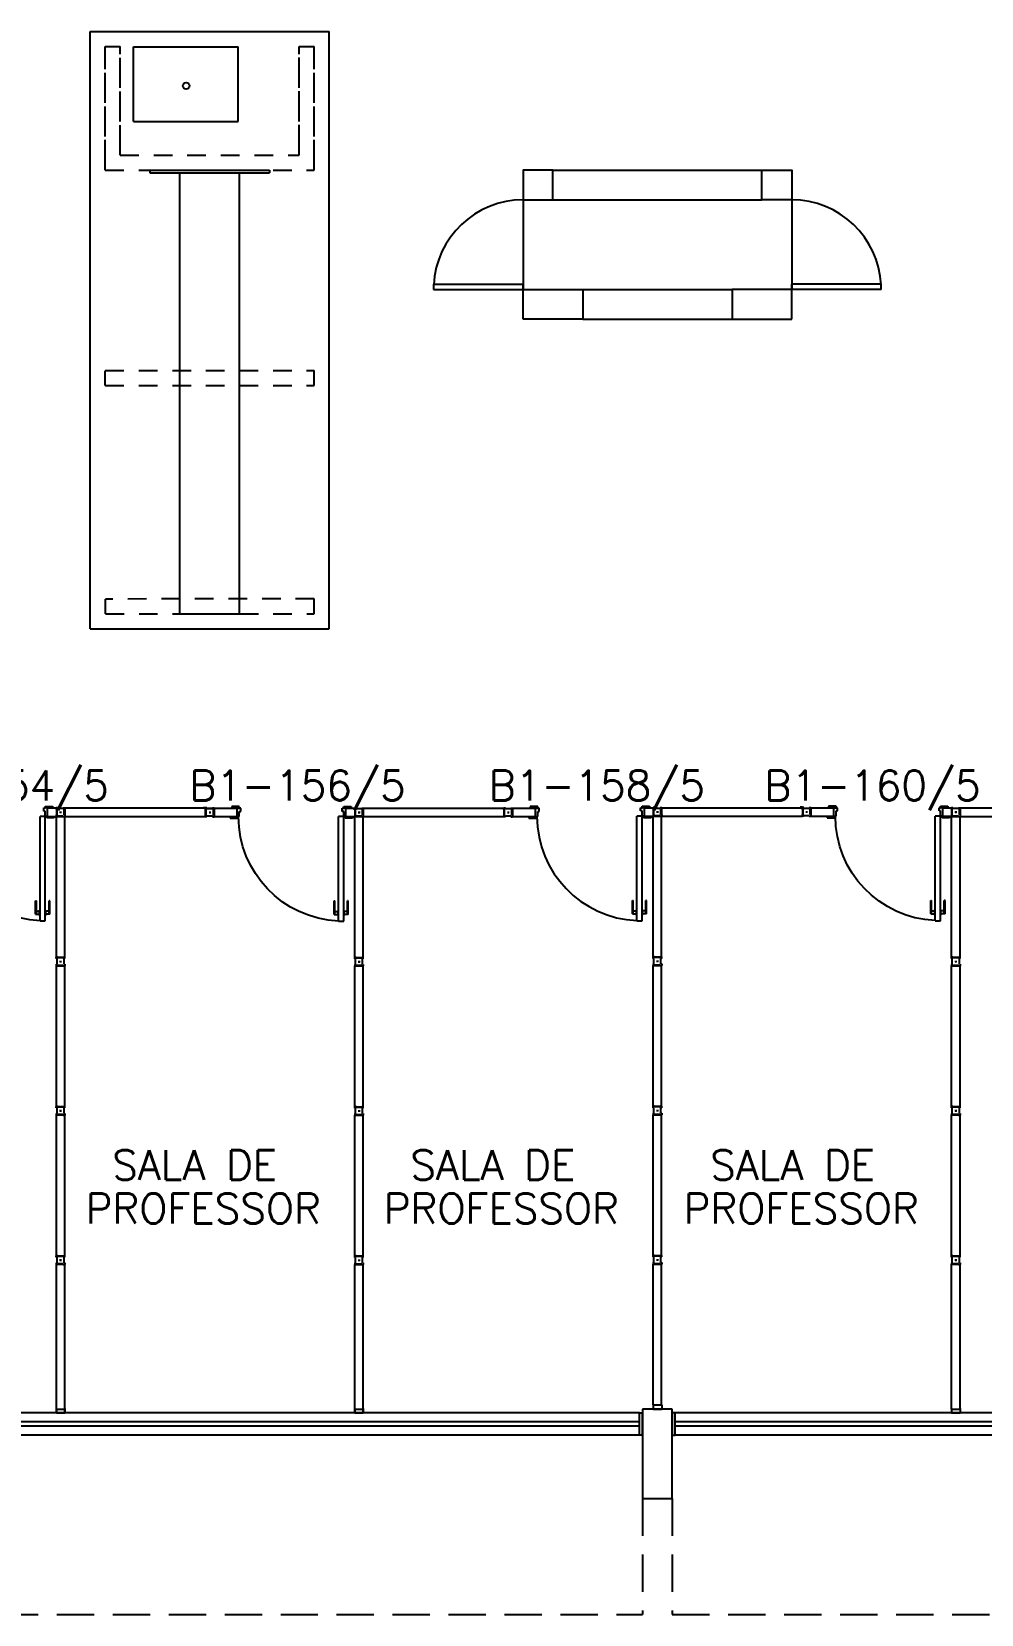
# Model space of a CAD drawing. Header units: millimetres. Extents: x 4436 to 4619, y 1272 to 1428.
# Drawn here: x 4592.15 to 4598.52, y 1329.53 to 1340.14 of the extents above; entities that cross this region are included whole.
import ezdxf

# ---------------------------------------------------------------- set-up
doc = ezdxf.new("R2010")
doc.units = ezdxf.units.MM
doc.linetypes.add('HIDDEN', pattern=[0.375, 0.25, -0.125])
doc.linetypes.add('HIDDEN2', pattern=[0.1875, 0.125, -0.0625])
for name, color, linetype in [('ALV', 2, 'Continuous'), ('ALVV', 1, 'Continuous'), ('BANCADA', 2, 'Continuous'), ('DIV2', 2, 'Continuous'), ('ENDEREÇO', 2, 'Continuous'), ('ESTR', 3, 'Continuous'), ('JAN', 1, 'Continuous'), ('JANELA', 1, 'Continuous'), ('MACANETA', 2, 'Continuous'), ('PORTA', 2, 'Continuous'), ('PROJ', 1, 'HIDDEN'), ('TEXTO', 2, 'Continuous')]:
    doc.layers.add(name, color=color, linetype=linetype)
doc.styles.add('UNB1-100', font='simplex.shx', dxfattribs={"height": 0.2})

# ---------------------------------------------------------------- blocks, each defined once
blk = doc.blocks.new('DIV10')
for p, q in [((-0.0051, 0), (0.0051, 0)), ((0, -0.0051), (0, 0.0051)), ((0.0285, 0.0285), (0.9715, 0.0285)), ((0.0285, -0.0285), (0.0285, 0.0285)), ((0.9715, -0.0285), (0.9715, 0.0285)), ((0.9949, 0), (1.0051, 0)), ((1, -0.0051), (1, 0.0051)), ((0.0285, -0.0285), (0.9715, -0.0285))]:
    blk.add_line(p, q)
blk = doc.blocks.new('IMTT')
for p, q in [((-0.005, 0), (0.005, 0)), ((0.029, 0.029), (0, 0.029)), ((0, -0.028), (0, 0.029)), ((0.029, -0.028), (0, -0.028))]:
    blk.add_line(p, q)
blk = doc.blocks.new('MTT')
for p, q in [((-0.029, 0.018), (-0.029, 0.029)), ((-0.019, 0.029), (-0.029, 0.029)), ((-0.024, 0.018), (-0.029, 0.018)), ((-0.024, 0.018), (-0.024, -0.019)), ((-0.019, 0.024), (-0.019, 0.029)), ((-0.019, 0.024), (0.018, 0.024)), ((-0.005, 0), (0.005, 0)), ((0, -0.005), (0, 0.005)), ((0.018, 0.024), (0.018, 0.029)), ((0.018, 0.029), (0.029, 0.029)), ((0.024, 0.018), (0.029, 0.018)), ((0.024, 0.018), (0.024, -0.019)), ((0.029, 0.018), (0.029, 0.029)), ((-0.029, -0.019), (-0.024, -0.019)), ((-0.029, -0.019), (-0.029, -0.029)), ((-0.019, -0.029), (-0.029, -0.029)), ((0.018, -0.024), (-0.019, -0.024)), ((-0.019, -0.024), (-0.019, -0.029)), ((0.018, -0.024), (0.018, -0.029)), ((0.018, -0.029), (0.029, -0.029)), ((0.029, -0.019), (0.024, -0.019)), ((0.029, -0.019), (0.029, -0.029))]:
    blk.add_line(p, q)
blk = doc.blocks.new('DOOR70')
at = {"layer": 'MACANETA', "color": 1}
for p, q in [((-0.015, -0.565), (-0.01, -0.565)), ((-0.015, -0.655), (-0.015, -0.565)), ((-0.01, -0.655), (-0.01, -0.565)), ((-0.01, -0.635), (0.012, -0.635)), ((0.012, -0.663), (0.012, -0.628)), ((0.012, -0.628), (0.015, -0.628)), ((0.053, -0.628), (0.05, -0.628)), ((0.053, -0.663), (0.053, -0.628)), ((0.075, -0.635), (0.053, -0.635)), ((0.08, -0.565), (0.075, -0.565)), ((0.075, -0.655), (0.075, -0.565)), ((0.08, -0.655), (0.08, -0.565)), ((-0.015, -0.655), (0.012, -0.655)), ((0.012, -0.663), (0.015, -0.663)), ((0.053, -0.663), (0.05, -0.663)), ((0.08, -0.655), (0.053, -0.655))]:
    blk.add_line(p, q, dxfattribs=at)
at = {"layer": 'PORTA'}
for p, q in [((0.015, -0.7), (0.015, 0)), ((0.015, 0), (0.05, 0)), ((0.05, -0.7), (0.05, 0)), ((0.05, -0.7), (0.015, -0.7))]:
    blk.add_line(p, q, dxfattribs=at)
at = {"layer": 'PORTA', "color": 1}
blk.add_arc((0.02, 0), 0.7, 272.4563, 0, dxfattribs=at)

msp = doc.modelspace()

# ---------------------------------------------------------------- linework, layer by layer
for p, q in [((4592.33931, 1331.90695), (4592.34951, 1331.90695)), ((4592.34441, 1331.90185), (4592.34441, 1331.91205)), ((4594.33931, 1331.90545), (4594.34951, 1331.90545)), ((4594.34441, 1331.90035), (4594.34441, 1331.91055)), ((4598.33931, 1331.90695), (4598.34951, 1331.90695)), ((4598.34441, 1331.90185), (4598.34441, 1331.91205)), ((4598.33931, 1330.90695), (4598.34951, 1330.90695))]:
    msp.add_line(p, q)
at = {"layer": 'ALV'}
for p, q in [((4595.64441, 1339.20845), (4597.04441, 1339.20845)), ((4595.64441, 1339.00845), (4597.04441, 1339.00845)), ((4595.84441, 1338.40845), (4596.84441, 1338.40845)), ((4595.84441, 1338.20845), (4596.84441, 1338.20845)), ((4596.24441, 1330.73345), (4596.24441, 1330.88345)), ((4596.44441, 1330.88345), (4596.44441, 1330.73345))]:
    msp.add_line(p, q, dxfattribs=at)
at = {"layer": 'BANCADA', "linetype": 'ByBlock'}
for p, q in [((4592.54352, 1336.13522), (4592.54352, 1340.13522)), ((4592.54352, 1340.13522), (4594.14352, 1340.13522)), ((4594.14352, 1336.13522), (4594.14352, 1340.13522)), ((4592.94352, 1339.20845), (4593.74352, 1339.20845)), ((4592.94352, 1339.20845), (4593.74352, 1339.20845)), ((4592.94352, 1339.18845), (4593.74352, 1339.18845)), ((4592.94352, 1339.18845), (4593.74352, 1339.18845)), ((4593.14352, 1336.23523), (4593.14352, 1339.18845)), ((4593.54352, 1336.23523), (4593.54352, 1339.18845)), ((4592.54352, 1338.33225), (4592.54352, 1338.6196)), ((4593.14352, 1338.33225), (4593.14352, 1338.6196)), ((4594.14352, 1338.33225), (4594.14352, 1338.6196)), ((4593.14352, 1336.23523), (4593.54352, 1336.23523)), ((4592.54352, 1336.13522), (4594.14352, 1336.13522))]:
    msp.add_line(p, q, dxfattribs=at)
at = {"layer": 'BANCADA', "color": 1}
for p, q in [((4592.83367, 1340.03415), (4593.53367, 1340.03415)), ((4592.83367, 1339.53415), (4592.83367, 1340.03415)), ((4593.53367, 1339.53415), (4593.53367, 1340.03415)), ((4592.83367, 1339.53415), (4593.53367, 1339.53415))]:
    msp.add_line(p, q, dxfattribs=at)
at = {"layer": 'BANCADA'}
for p, q in [((4592.94352, 1339.20845), (4592.94352, 1339.18845)), ((4592.94352, 1339.20845), (4592.94352, 1339.18845)), ((4593.14352, 1339.18845), (4593.54352, 1339.18845)), ((4593.74352, 1339.20845), (4593.74352, 1339.18845)), ((4593.74352, 1339.20845), (4593.74352, 1339.18845))]:
    msp.add_line(p, q, dxfattribs=at)
at = {"layer": 'BANCADA', "color": 1}
msp.add_circle((4593.18579, 1339.77218), 0.0225, dxfattribs=at)
at = {"layer": 'DEFPOINTS', "color": 0, "linetype": 'ByBlock'}
for p in [(4597.24441, 1338.20845), (4596.34441, 1330.90845), (4596.34441, 1330.90845), (4598.34441, 1330.90695), (4598.34441, 1330.90695)]:
    msp.add_point(p, dxfattribs=at)
at = {"layer": 'DIV2'}
for p, q in [((4592.23191, 1334.93545), (4592.24191, 1334.93545)), ((4592.23191, 1334.91345), (4592.23191, 1334.93545)), ((4592.24191, 1334.91345), (4592.23191, 1334.91345)), ((4592.24191, 1334.94545), (4592.29191, 1334.94545)), ((4592.24191, 1334.93545), (4592.24191, 1334.94545)), ((4592.25691, 1334.93545), (4592.24191, 1334.93545)), ((4592.24191, 1334.87845), (4592.24191, 1334.91345)), ((4592.25191, 1334.87845), (4592.24191, 1334.87845)), ((4592.25691, 1334.87845), (4592.25191, 1334.87845)), ((4592.25191, 1334.86845), (4592.25191, 1334.87845)), ((4592.25691, 1334.93545), (4592.31591, 1334.93545)), ((4592.25691, 1334.87845), (4592.25691, 1334.93545)), ((4592.25691, 1334.87845), (4592.31591, 1334.87845)), ((4592.29191, 1334.94545), (4592.29191, 1334.93545)), ((4592.30191, 1334.87845), (4592.30191, 1334.86845)), ((4592.31591, 1334.93545), (4592.31591, 1334.87845)), ((4592.33931, 1334.90695), (4592.34951, 1334.90695)), ((4592.34441, 1334.91205), (4592.34441, 1334.90185)), ((4593.31591, 1334.93595), (4593.30153, 1334.93595)), ((4593.30153, 1334.93395), (4593.30153, 1334.93595)), ((4593.30153, 1334.87495), (4593.30153, 1334.87695)), ((4593.31591, 1334.87495), (4593.30153, 1334.87495)), ((4593.31391, 1334.93395), (4593.31391, 1334.87695)), ((4593.31591, 1334.93595), (4593.31591, 1334.92395)), ((4593.32091, 1334.92395), (4593.31591, 1334.92395)), ((4593.32091, 1334.92195), (4593.31591, 1334.92195)), ((4593.31591, 1334.92195), (4593.31591, 1334.88895)), ((4593.32091, 1334.88895), (4593.31591, 1334.88895)), ((4593.32091, 1334.88695), (4593.31591, 1334.88695)), ((4593.31591, 1334.88695), (4593.31591, 1334.87495)), ((4593.32091, 1334.92195), (4593.32091, 1334.92395)), ((4593.32091, 1334.88695), (4593.32091, 1334.88895)), ((4593.33931, 1334.90545), (4593.34951, 1334.90545)), ((4593.34441, 1334.91055), (4593.34441, 1334.90035)), ((4593.37291, 1334.93395), (4593.52691, 1334.93395)), ((4593.37291, 1334.93395), (4593.37291, 1334.87695)), ((4593.37291, 1334.87695), (4593.52691, 1334.87695)), ((4593.48191, 1334.87695), (4593.48191, 1334.86695)), ((4593.49191, 1334.94395), (4593.49191, 1334.93395)), ((4593.54191, 1334.94395), (4593.49191, 1334.94395)), ((4593.52691, 1334.93395), (4593.54191, 1334.93395)), ((4593.52691, 1334.87695), (4593.52691, 1334.93395)), ((4593.52691, 1334.87695), (4593.53191, 1334.87695)), ((4593.53191, 1334.87695), (4593.54191, 1334.87695)), ((4593.53191, 1334.86695), (4593.53191, 1334.87695)), ((4593.54191, 1334.93395), (4593.54191, 1334.94395)), ((4593.55191, 1334.93395), (4593.54191, 1334.93395)), ((4593.54191, 1334.91195), (4593.55191, 1334.91195)), ((4593.54191, 1334.87695), (4593.54191, 1334.91195)), ((4593.55191, 1334.91195), (4593.55191, 1334.93395)), ((4594.23191, 1334.93395), (4594.24191, 1334.93395)), ((4594.23191, 1334.91195), (4594.23191, 1334.93395)), ((4594.24191, 1334.91195), (4594.23191, 1334.91195)), ((4594.24191, 1334.94395), (4594.29191, 1334.94395)), ((4594.24191, 1334.93395), (4594.24191, 1334.94395)), ((4594.25691, 1334.93395), (4594.24191, 1334.93395)), ((4594.24191, 1334.87695), (4594.24191, 1334.91195)), ((4594.25191, 1334.87695), (4594.24191, 1334.87695)), ((4594.25691, 1334.87695), (4594.25191, 1334.87695)), ((4594.25191, 1334.86695), (4594.25191, 1334.87695)), ((4594.25691, 1334.93395), (4594.31591, 1334.93395)), ((4594.25691, 1334.87695), (4594.25691, 1334.93395)), ((4594.25691, 1334.87695), (4594.31591, 1334.87695)), ((4594.29191, 1334.94395), (4594.29191, 1334.93395)), ((4594.30191, 1334.87695), (4594.30191, 1334.86695)), ((4594.31591, 1334.93395), (4594.31591, 1334.87695)), ((4594.33931, 1334.90545), (4594.34951, 1334.90545)), ((4594.34441, 1334.91055), (4594.34441, 1334.90035)), ((4595.37291, 1334.93395), (4595.37291, 1334.87695)), ((4595.37291, 1334.93395), (4595.52691, 1334.93395)), ((4595.37291, 1334.87695), (4595.52691, 1334.87695)), ((4595.48191, 1334.87695), (4595.48191, 1334.86695)), ((4595.49191, 1334.94395), (4595.49191, 1334.93395)), ((4595.54191, 1334.94395), (4595.49191, 1334.94395)), ((4595.52691, 1334.87695), (4595.52691, 1334.93395)), ((4595.52691, 1334.93395), (4595.54191, 1334.93395)), ((4595.52691, 1334.87695), (4595.53191, 1334.87695)), ((4595.53191, 1334.86695), (4595.53191, 1334.87695)), ((4595.53191, 1334.87695), (4595.54191, 1334.87695)), ((4595.54191, 1334.93395), (4595.54191, 1334.94395)), ((4595.55191, 1334.93395), (4595.54191, 1334.93395)), ((4595.54191, 1334.87695), (4595.54191, 1334.91195)), ((4595.54191, 1334.91195), (4595.55191, 1334.91195)), ((4595.55191, 1334.91195), (4595.55191, 1334.93395)), ((4596.24191, 1334.87995), (4596.20691, 1334.87995)), ((4596.23191, 1334.91495), (4596.23191, 1334.93695)), ((4596.23191, 1334.93695), (4596.24191, 1334.93695)), ((4596.24191, 1334.91495), (4596.23191, 1334.91495)), ((4596.24191, 1334.93695), (4596.24191, 1334.94695)), ((4596.24191, 1334.94695), (4596.29191, 1334.94695)), ((4596.25691, 1334.93695), (4596.24191, 1334.93695)), ((4596.24191, 1334.87995), (4596.24191, 1334.91495)), ((4596.25191, 1334.87995), (4596.24191, 1334.87995)), ((4596.25191, 1334.86995), (4596.25191, 1334.87995)), ((4596.25691, 1334.87995), (4596.25191, 1334.87995)), ((4596.30191, 1334.86995), (4596.25191, 1334.86995)), ((4596.25691, 1334.87995), (4596.25691, 1334.93695)), ((4596.25691, 1334.93695), (4596.31591, 1334.93695)), ((4596.25691, 1334.87995), (4596.31591, 1334.87995)), ((4596.29191, 1334.94695), (4596.29191, 1334.93695)), ((4596.30191, 1334.87995), (4596.30191, 1334.86995)), ((4596.31591, 1334.93695), (4596.31591, 1334.87995)), ((4596.33931, 1334.90845), (4596.34951, 1334.90845)), ((4596.34441, 1334.91355), (4596.34441, 1334.90335)), ((4597.3161, 1334.9393), (4597.30172, 1334.9393)), ((4597.30172, 1334.9373), (4597.30172, 1334.9393)), ((4597.30172, 1334.8783), (4597.30172, 1334.8803)), ((4597.3161, 1334.8783), (4597.30172, 1334.8783)), ((4597.3161, 1334.9393), (4597.3161, 1334.9273)), ((4597.3161, 1334.8903), (4597.3161, 1334.8783)), ((4597.32091, 1334.92345), (4597.32091, 1334.92545)), ((4597.33931, 1334.90845), (4597.34951, 1334.90845)), ((4597.34441, 1334.91355), (4597.34441, 1334.90335)), ((4597.37291, 1334.93695), (4597.52691, 1334.93695)), ((4597.37291, 1334.93695), (4597.37291, 1334.87995)), ((4597.37291, 1334.87995), (4597.52691, 1334.87995)), ((4597.48191, 1334.87995), (4597.48191, 1334.86995)), ((4597.48191, 1334.86995), (4597.53191, 1334.86995)), ((4597.49191, 1334.94695), (4597.49191, 1334.93695)), ((4597.54191, 1334.94695), (4597.49191, 1334.94695)), ((4597.52691, 1334.93695), (4597.54191, 1334.93695)), ((4597.52691, 1334.87995), (4597.52691, 1334.93695)), ((4597.52691, 1334.87995), (4597.53191, 1334.87995)), ((4597.53191, 1334.87995), (4597.54191, 1334.87995)), ((4597.53191, 1334.86995), (4597.53191, 1334.87995)), ((4597.54191, 1334.93695), (4597.54191, 1334.94695)), ((4597.55191, 1334.93695), (4597.54191, 1334.93695)), ((4597.54191, 1334.91495), (4597.55191, 1334.91495)), ((4597.54191, 1334.87995), (4597.54191, 1334.91495)), ((4597.55191, 1334.91495), (4597.55191, 1334.93695)), ((4598.23191, 1334.93695), (4598.24191, 1334.93695)), ((4598.23191, 1334.91495), (4598.23191, 1334.93695)), ((4598.24191, 1334.91495), (4598.23191, 1334.91495)), ((4598.24191, 1334.94695), (4598.29191, 1334.94695)), ((4598.24191, 1334.93695), (4598.24191, 1334.94695)), ((4598.25691, 1334.93695), (4598.24191, 1334.93695)), ((4598.24191, 1334.87995), (4598.24191, 1334.91495)), ((4598.25191, 1334.87995), (4598.24191, 1334.87995)), ((4598.25691, 1334.87995), (4598.25191, 1334.87995)), ((4598.25191, 1334.86995), (4598.25191, 1334.87995)), ((4598.30191, 1334.86995), (4598.25191, 1334.86995)), ((4598.25691, 1334.93695), (4598.31591, 1334.93695)), ((4598.25691, 1334.87995), (4598.25691, 1334.93695)), ((4598.25691, 1334.87995), (4598.31591, 1334.87995)), ((4598.29191, 1334.94695), (4598.29191, 1334.93695)), ((4598.30191, 1334.87995), (4598.30191, 1334.86995)), ((4598.31591, 1334.93695), (4598.31591, 1334.87995)), ((4598.33931, 1334.90845), (4598.34951, 1334.90845)), ((4598.34441, 1334.91355), (4598.34441, 1334.90335)), ((4592.30191, 1334.86845), (4592.25191, 1334.86845)), ((4593.48191, 1334.86695), (4593.53191, 1334.86695)), ((4594.30191, 1334.86695), (4594.25191, 1334.86695)), ((4595.48191, 1334.86695), (4595.53191, 1334.86695)), ((4592.31591, 1330.88345), (4592.31591, 1331.87845)), ((4592.31591, 1331.87845), (4592.37291, 1331.87845)), ((4592.37291, 1330.88345), (4592.37291, 1331.87845)), ((4594.31591, 1330.88345), (4594.31591, 1331.87695)), ((4594.31591, 1331.87695), (4594.37291, 1331.87695)), ((4594.37291, 1330.88345), (4594.37291, 1331.87695)), ((4598.31591, 1330.90695), (4598.31591, 1331.87845)), ((4598.31591, 1331.87845), (4598.37291, 1331.87845)), ((4598.37291, 1330.90695), (4598.37291, 1331.87845)), ((4592.31591, 1330.90695), (4592.37291, 1330.90695)), ((4594.31591, 1330.90695), (4594.37291, 1330.90695)), ((4598.31591, 1330.90695), (4598.37291, 1330.90695))]:
    msp.add_line(p, q, dxfattribs=at)
at = {"layer": 'ESTR'}
for p, q in [((4596.24441, 1330.90845), (4596.24441, 1330.30845)), ((4596.44441, 1330.90845), (4596.24441, 1330.90845)), ((4596.44441, 1330.30845), (4596.44441, 1330.90845)), ((4596.24441, 1330.30845), (4596.44441, 1330.30845))]:
    msp.add_line(p, q, dxfattribs=at)
for points in [[(4595.64441, 1339.00845), (4595.64441, 1339.20845), (4595.44441, 1339.20845), (4595.44441, 1339.00845)], [(4597.04441, 1339.00845), (4597.04441, 1339.20845), (4597.24441, 1339.20845), (4597.24441, 1339.00845)], [(4595.44441, 1338.20845), (4595.44441, 1338.40845), (4595.84441, 1338.40845), (4595.84441, 1338.20845)], [(4597.24441, 1338.20845), (4597.24441, 1338.40845), (4596.84441, 1338.40845), (4596.84441, 1338.20845)]]:
    msp.add_lwpolyline(points, close=True, dxfattribs=at)
at = {"layer": 'JAN', "color": 3}
for p, q in [((4596.22441, 1330.73345), (4596.22441, 1330.88345)), ((4596.22441, 1330.88345), (4596.24441, 1330.88345)), ((4596.46441, 1330.88345), (4596.44441, 1330.88345)), ((4596.46441, 1330.73345), (4596.46441, 1330.88345)), ((4596.24441, 1330.73345), (4596.22441, 1330.73345)), ((4596.44441, 1330.73345), (4596.46441, 1330.73345))]:
    msp.add_line(p, q, dxfattribs=at)
at = {"layer": 'JANELA', "color": 1}
for p, q in [((4596.22441, 1330.88345), (4590.46441, 1330.88345)), ((4602.22441, 1330.88345), (4596.46441, 1330.88345)), ((4596.22441, 1330.82345), (4590.46441, 1330.82345)), ((4596.22441, 1330.79345), (4590.46441, 1330.79345)), ((4602.22441, 1330.82345), (4596.46441, 1330.82345)), ((4602.22441, 1330.79345), (4596.46441, 1330.79345)), ((4596.22441, 1330.73345), (4590.46441, 1330.73345)), ((4602.22441, 1330.73345), (4596.46441, 1330.73345))]:
    msp.add_line(p, q, dxfattribs=at)
at = {"layer": 'MACANETA'}
for p, q in [((4596.17691, 1334.31494), (4596.18191, 1334.31494)), ((4596.17691, 1334.22494), (4596.17691, 1334.31494)), ((4596.18191, 1334.22494), (4596.18191, 1334.31494)), ((4596.18191, 1334.24494), (4596.20391, 1334.24494)), ((4596.20391, 1334.21744), (4596.20391, 1334.25244)), ((4596.20391, 1334.25244), (4596.20691, 1334.25244)), ((4596.24491, 1334.25244), (4596.24191, 1334.25244)), ((4596.24491, 1334.21744), (4596.24491, 1334.25244)), ((4596.26691, 1334.24494), (4596.24491, 1334.24494)), ((4596.27191, 1334.31494), (4596.26691, 1334.31494)), ((4596.26691, 1334.22494), (4596.26691, 1334.31494)), ((4596.27191, 1334.22494), (4596.27191, 1334.31494)), ((4596.17691, 1334.22494), (4596.20391, 1334.22494)), ((4596.20391, 1334.21744), (4596.20691, 1334.21744)), ((4596.24491, 1334.21744), (4596.24191, 1334.21744)), ((4596.27191, 1334.22494), (4596.24491, 1334.22494))]:
    msp.add_line(p, q, dxfattribs=at)
at = {"layer": 'PORTA', "color": 2}
for p, q in [((4595.44441, 1339.00845), (4595.44441, 1338.40845)), ((4595.44441, 1339.00845), (4595.44441, 1338.40845)), ((4597.24441, 1339.00845), (4597.24441, 1338.40845)), ((4597.24441, 1339.00845), (4597.24441, 1338.40845))]:
    msp.add_line(p, q, dxfattribs=at)
at = {"layer": 'PORTA'}
for p, q in [((4594.84441, 1338.44345), (4595.44441, 1338.44345)), ((4594.84441, 1338.44345), (4595.44441, 1338.44345)), ((4594.84441, 1338.40845), (4595.44441, 1338.40845)), ((4594.84441, 1338.40845), (4595.44441, 1338.40845)), ((4594.84499, 1338.40891), (4594.84499, 1338.44391)), ((4595.44441, 1338.40845), (4595.44441, 1338.44345)), ((4597.84442, 1338.44345), (4597.24441, 1338.44345)), ((4597.84442, 1338.44345), (4597.24441, 1338.44345)), ((4597.24441, 1338.40845), (4597.24441, 1338.44345)), ((4597.84442, 1338.40845), (4597.24441, 1338.40845)), ((4597.84442, 1338.40845), (4597.24441, 1338.40845)), ((4597.84384, 1338.40891), (4597.84384, 1338.44391)), ((4596.20691, 1334.17994), (4596.20691, 1334.87995)), ((4596.24191, 1334.17994), (4596.24191, 1334.87995)), ((4596.20691, 1334.17994), (4596.24191, 1334.17994))]:
    msp.add_line(p, q, dxfattribs=at)
at = {"layer": 'PORTA', "color": 1}
for centre, radius, start, end in [((4595.44441, 1338.40844), 0.60001, 90, 177.134009), ((4597.24441, 1338.40844), 0.60001, 2.865991, 90), ((4596.23691, 1334.87995), 0.70001, 180.24554, 267.543705)]:
    msp.add_arc(centre, radius, start, end, dxfattribs=at)
at = {"layer": 'PROJ', "linetype": 'HIDDEN2'}
for p, q in [((4592.64352, 1340.03522), (4592.74352, 1340.03522)), ((4592.64352, 1340.03522), (4592.74352, 1340.03522)), ((4592.64352, 1340.03522), (4592.74352, 1340.03522)), ((4592.64352, 1340.03522), (4592.74352, 1340.03522)), ((4593.94352, 1340.03522), (4594.04352, 1340.03522)), ((4593.94352, 1340.03522), (4594.04352, 1340.03522)), ((4593.94352, 1340.03522), (4594.04352, 1340.03522)), ((4593.94352, 1340.03522), (4594.04352, 1340.03522))]:
    msp.add_line(p, q, dxfattribs=at)
at = {"layer": 'PROJ', "color": 1, "linetype": 'HIDDEN2'}
for p, q in [((4592.64352, 1339.93415), (4592.64352, 1340.03522)), ((4592.64352, 1339.93415), (4592.64352, 1340.03522)), ((4592.64352, 1339.20845), (4592.64352, 1340.03522)), ((4592.64352, 1339.28495), (4592.64352, 1340.03522)), ((4592.74352, 1339.30845), (4592.74352, 1340.03522)), ((4592.74352, 1339.38442), (4592.74352, 1340.03522)), ((4593.94352, 1339.30845), (4593.94352, 1340.03522)), ((4593.94352, 1339.38601), (4593.94352, 1340.03522)), ((4594.04352, 1339.93415), (4594.04352, 1340.03522)), ((4594.04352, 1339.93415), (4594.04352, 1340.03522)), ((4594.04352, 1339.20845), (4594.04352, 1340.03522)), ((4594.04352, 1339.28495), (4594.04352, 1340.03522)), ((4592.74352, 1339.30845), (4593.94352, 1339.30845)), ((4592.64352, 1339.20845), (4594.04352, 1339.20845)), ((4592.64352, 1337.86605), (4594.04352, 1337.86605)), ((4592.64352, 1337.76605), (4594.04352, 1337.76605)), ((4594.04488, 1336.33643), (4592.64488, 1336.33457)), ((4592.64488, 1336.23523), (4592.64488, 1336.33457)), ((4594.04488, 1336.23523), (4594.04488, 1336.33643)), ((4592.64488, 1336.23523), (4594.04488, 1336.23523))]:
    msp.add_line(p, q, dxfattribs=at)
at = {"layer": 'PROJ', "color": 1}
for p, q in [((4592.64352, 1337.76485), (4592.64352, 1337.86418)), ((4594.04352, 1337.76485), (4594.04352, 1337.86605)), ((4592.64352, 1337.76605), (4592.64352, 1337.78918)), ((4594.04352, 1337.76605), (4594.04352, 1337.79105))]:
    msp.add_line(p, q, dxfattribs=at)
at = {"layer": 'PROJ'}
for p, q in [((4596.24441, 1330.30845), (4596.24441, 1329.53345)), ((4596.44441, 1330.30845), (4596.44441, 1329.53345)), ((4590.44441, 1329.53345), (4596.24441, 1329.53345)), ((4596.44441, 1329.53345), (4602.24441, 1329.53345))]:
    msp.add_line(p, q, dxfattribs=at)

# ---------------------------------------------------------------- block references
at = {"layer": 'ALVV', "xscale": -1, "rotation": 359.9999999948553}
for p in [(4592.25691, 1334.87845), (4594.25691, 1334.87695), (4598.25691, 1334.87995)]:
    msp.add_blockref('DOOR70', p, dxfattribs=at)
at = {"layer": 'DIV2', "xscale": -1}
for name, p, rotation in [('MTT', (4592.34441, 1334.90695), 180), ('MTT', (4592.34441, 1334.90695), 180), ('MTT', (4592.34441, 1334.90695), 180), ('MTT', (4592.34441, 1334.90695), 180), ('MTT', (4592.34441, 1334.90695), 180), ('DIV10', (4592.34441, 1333.90695), 270), ('DIV10', (4592.34441, 1334.90695), 180), ('MTT', (4593.34441, 1334.90695), 180), ('MTT', (4593.34441, 1334.90545), 180), ('MTT', (4594.34441, 1334.90545), 180), ('MTT', (4594.34441, 1334.90545), 180), ('MTT', (4594.34441, 1334.90545), 180), ('MTT', (4594.34441, 1334.90545), 180), ('MTT', (4594.34441, 1334.90545), 180), ('DIV10', (4594.34441, 1333.90545), 270), ('DIV10', (4594.34441, 1334.90545), 180), ('MTT', (4595.34441, 1334.90545), 180), ('MTT', (4596.34441, 1334.90845), 180), ('MTT', (4596.34441, 1334.90845), 180), ('MTT', (4596.34441, 1334.90845), 180), ('DIV10', (4596.34441, 1333.90845), 270), ('DIV10', (4596.34441, 1333.90845), 270), ('DIV10', (4596.34441, 1334.90845), 180), ('MTT', (4597.34441, 1334.90845), 180), ('MTT', (4598.34441, 1334.90695), 180), ('MTT', (4598.34441, 1334.90695), 180), ('MTT', (4598.34441, 1334.90695), 180), ('MTT', (4598.34441, 1334.90695), 180), ('MTT', (4598.34441, 1334.90695), 180), ('DIV10', (4598.34441, 1333.90695), 270), ('DIV10', (4598.34441, 1334.90695), 180), ('MTT', (4592.34441, 1333.90695), 180), ('MTT', (4592.34441, 1333.90695), 180), ('MTT', (4594.34441, 1333.90545), 180), ('MTT', (4594.34441, 1333.90545), 180), ('MTT', (4596.34441, 1333.90845), 180), ('MTT', (4596.34441, 1333.90845), 180), ('MTT', (4596.34441, 1333.90845), 180), ('MTT', (4598.34441, 1333.90695), 180), ('MTT', (4598.34441, 1333.90695), 180), ('DIV10', (4592.34441, 1332.90695), 270), ('DIV10', (4594.34441, 1332.90545), 270), ('DIV10', (4596.34441, 1332.90845), 270), ('DIV10', (4598.34441, 1332.90695), 270), ('MTT', (4592.34441, 1332.90695), 180), ('DIV10', (4592.34441, 1331.90695), 270), ('MTT', (4594.34441, 1332.90545), 180), ('DIV10', (4594.34441, 1331.90545), 270), ('MTT', (4596.34441, 1332.90845), 180), ('DIV10', (4596.34441, 1331.90845), 270), ('MTT', (4598.34441, 1332.90695), 180), ('DIV10', (4598.34441, 1331.90695), 270), ('MTT', (4592.34441, 1331.90695), 180), ('MTT', (4594.34441, 1331.90545), 180), ('MTT', (4596.34441, 1331.90845), 180), ('DIV10', (4596.34441, 1330.90845), 270), ('MTT', (4598.34441, 1331.90695), 180), ('IMTT', (4592.34441, 1330.88345), 270), ('IMTT', (4594.34441, 1330.88345), 270), ('IMTT', (4596.34441, 1330.90845), 270), ('IMTT', (4598.34441, 1330.88345), 270)]:
    msp.add_blockref(name, p, dxfattribs=dict(at, rotation=rotation))

# ---------------------------------------------------------------- texts
at = {"layer": 'ENDEREÇO', "style": 'UNB1-100'}
for s, p in [('B1-154/5', (4591.21905, 1334.98591)), ('B1-156/5', (4593.20785, 1334.98591)), ('B1-158/5', (4595.21426, 1334.98591)), ('B1-160/5', (4597.06227, 1334.98591))]:
    msp.add_text(s, height=0.2, dxfattribs=at).set_placement(p)
at = {"layer": 'TEXTO', "style": 'UNB1-100'}
for s, p in [('SALA DE', (4592.69027, 1332.44376)), ('SALA DE', (4594.68827, 1332.44376)), ('SALA DE', (4596.69803, 1332.44376)), ('PROFESSOR', (4592.51188, 1332.15214)), ('PROFESSOR', (4594.50988, 1332.15214)), ('PROFESSOR', (4596.51964, 1332.15214))]:
    msp.add_text(s, height=0.2, dxfattribs=at).set_placement(p)

doc.saveas('drawing.dxf')
